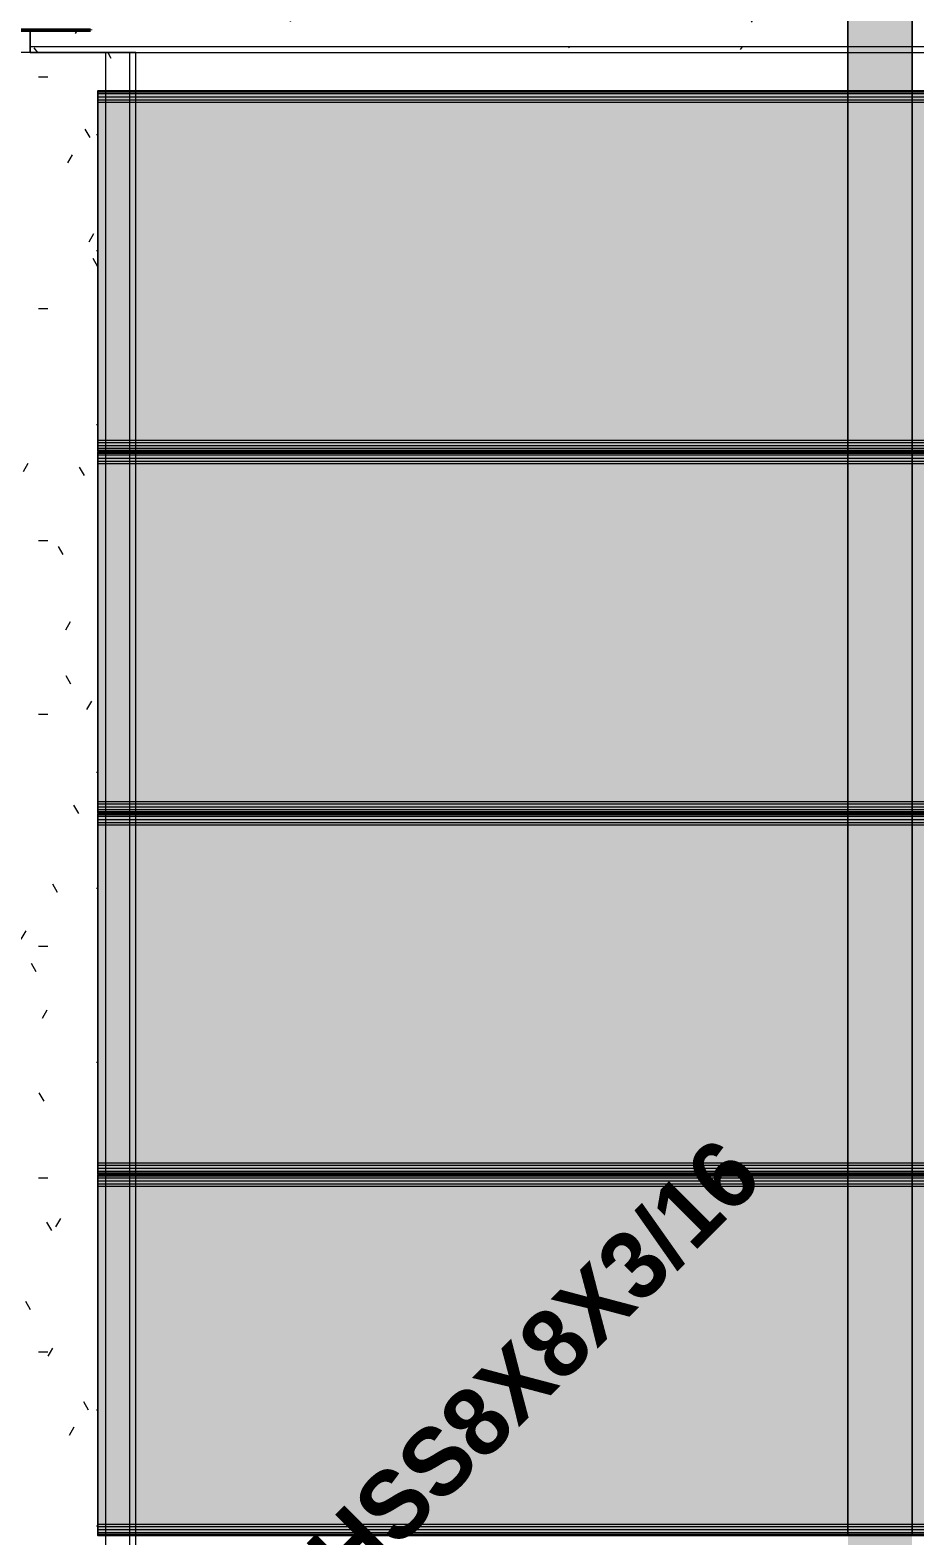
# Model space of a CAD drawing. Header units: inches. Extents: x -15746 to 650, y -81 to 12338.
# Drawn here: x -2827.3 to -2710.1, y 11326.7 to 11526.2 of the extents above; entities that cross this region are included whole.
import ezdxf

# ---------------------------------------------------------------- set-up
doc = ezdxf.new("R2010")
doc.units = ezdxf.units.IN
doc.header["$MEASUREMENT"] = 0
for name, color, linetype, lineweight in [('I-WALL', 2, 'Continuous', 13), ('S-BEAM', 12, 'Continuous', 9), ('S-COLS', 52, 'Continuous', 9), ('S-COLS-IDEN', 171, 'Continuous', 30)]:
    doc.layers.add(name, color=color, linetype=linetype, lineweight=lineweight)
doc.styles.add('Century Gothic_B', font='', dxfattribs={"height": 9})
doc.styles.get('Century Gothic_B').set_extended_font_data('Century Gothic', bold=True)
pattern_1 = [(0, (0, 0), (30.72, 7.68), [1.267, -21.773, 1.267, -21.773, -122.88]), (0, (0, 0), (30.72, 7.68), [-46.08, 1.267, -44.813, 1.267, -21.773, -53.76]), (0, (0, 0), (30.72, 7.68), [-115.2, 1.267, -14.093, 1.267, -37.133]), (120, (11.52, 3.84), (-22.011075, 22.7643004), [1.267, -21.773, 1.267, -21.773, -122.88]), (120, (11.52, 3.84), (-22.011075, 22.7643004), [-46.08, 1.267, -44.813, 1.267, -21.773, -53.76]), (120, (11.52, 3.84), (-22.011075, 22.7643004), [-115.2, 1.267, -14.093, 1.267, -37.133]), (240, (15.36, 19.2), (-8.708925, -30.4443004), [1.267, -21.773, 1.267, -21.773, -122.88]), (240, (15.36, 19.2), (-8.708925, -30.4443004), [-46.08, 1.267, -44.813, 1.267, -21.773, -53.76]), (240, (15.36, 19.2), (-8.708925, -30.4443004), [-115.2, 1.267, -14.093, 1.267, -37.133])]

# ---------------------------------------------------------------- blocks, each defined once
blk = doc.blocks.new('CTR - 1st Phase - Common Walls_rvt-1-FRAMING PLAN - 1ST FLOOR')
at = {"layer": 'I-WALL', "lineweight": 5, "transparency": 33554585}
h = blk.add_hatch(color=8, dxfattribs=at)
h.paths.add_polyline_path([(-2718.97, 11285.29), (-2710.47, 11285.29), (-2710.47, 11325.43), (-2718.97, 11325.43)], flags=0)
h.paths.add_polyline_path([(-2718.97, 11325.82), (-2710.47, 11325.82), (-2710.47, 11326.25), (-2718.97, 11326.25)], flags=0)
h.paths.add_polyline_path([(-2718.97, 11327.09), (-2710.47, 11327.09), (-2710.47, 11327.52), (-2718.97, 11327.52)], flags=0)
h.paths.add_polyline_path([(-2710.47, 11327.91), (-2710.47, 11373.31), (-2718.97, 11373.31), (-2718.97, 11327.91)], flags=0)
h.paths.add_polyline_path([(-2710.47, 11373.71), (-2710.47, 11374.14), (-2718.97, 11374.14), (-2718.97, 11373.71)], flags=0)
h.paths.add_polyline_path([(-2718.97, 11374.97), (-2710.47, 11374.97), (-2710.47, 11375.4), (-2718.97, 11375.4)], flags=0)
h.paths.add_polyline_path([(-2718.97, 11375.79), (-2710.47, 11375.79), (-2710.47, 11421.19), (-2718.97, 11421.19)], flags=0)
h.paths.add_polyline_path([(-2718.97, 11421.59), (-2710.47, 11421.59), (-2710.47, 11422.02), (-2718.97, 11422.02)], flags=0)
h.paths.add_polyline_path([(-2718.97, 11422.85), (-2710.47, 11422.85), (-2710.47, 11423.28), (-2718.97, 11423.28)], flags=0)
h.paths.add_polyline_path([(-2718.97, 11423.68), (-2710.47, 11423.68), (-2710.47, 11469.08), (-2718.97, 11469.08), (-2718.97, 11428.42)], flags=0)
h.paths.add_polyline_path([(-2718.97, 11469.47), (-2710.47, 11469.47), (-2710.47, 11469.9), (-2718.97, 11469.9)], flags=0)
h.paths.add_polyline_path([(-2710.47, 11470.73), (-2710.47, 11471.16), (-2718.97, 11471.16), (-2718.97, 11470.73)], flags=0)
h.paths.add_polyline_path([(-2718.97, 11471.56), (-2710.47, 11471.56), (-2710.47, 11516.96), (-2718.97, 11516.96)], flags=0)
h.paths.add_polyline_path([(-2710.47, 11517.35), (-2710.47, 11517.78), (-2718.97, 11517.78), (-2718.97, 11517.35)], flags=0)
h.paths.add_polyline_path([(-2710.47, 11547.19), (-2710.47, 11622.61), (-2718.97, 11622.61), (-2718.97, 11547.19)], flags=0)
for points in [[(-2710.47, 11523.98), (-2710.47, 11542.19), (-2718.97, 11542.19), (-2718.97, 11523.98)], [(-2710.47, 11523.19), (-2710.47, 11523.98), (-2718.97, 11523.98), (-2718.97, 11523.19)], [(-2710.47, 11518.2), (-2710.47, 11523.19), (-2718.97, 11523.19), (-2718.97, 11518.2)]]:
    blk.add_hatch(color=8, dxfattribs=at).paths.add_polyline_path(points, flags=0)
h = blk.add_hatch(color=8, dxfattribs=at)
h.paths.add_polyline_path([(-2710.47, 11326.25), (-2710.47, 11327.09), (-2718.97, 11327.09), (-2718.97, 11326.25)], flags=0)
h.paths.add_polyline_path([(-2710.47, 11374.14), (-2710.47, 11374.97), (-2718.97, 11374.97), (-2718.97, 11374.14)], flags=0)
h.paths.add_polyline_path([(-2710.47, 11422.02), (-2710.47, 11422.85), (-2718.97, 11422.85), (-2718.97, 11422.02)], flags=0)
h.paths.add_polyline_path([(-2710.47, 11469.9), (-2710.47, 11470.73), (-2718.97, 11470.73), (-2718.97, 11469.9)], flags=0)
h.paths.add_polyline_path([(-2718.97, 11517.78), (-2710.47, 11517.78), (-2710.47, 11518.2), (-2718.97, 11518.16)], flags=0)
h = blk.add_hatch(color=8, dxfattribs=at)
h.paths.add_polyline_path([(-2710.47, 11325.43), (-2710.47, 11325.82), (-2718.97, 11325.82), (-2718.97, 11325.43)], flags=0)
h.paths.add_polyline_path([(-2718.97, 11327.52), (-2710.47, 11327.52), (-2710.47, 11327.91), (-2718.97, 11327.91)], flags=0)
h.paths.add_polyline_path([(-2710.47, 11373.31), (-2710.47, 11373.71), (-2718.97, 11373.71), (-2718.97, 11373.31)], flags=0)
h.paths.add_polyline_path([(-2718.97, 11375.4), (-2710.47, 11375.4), (-2710.47, 11375.79), (-2718.97, 11375.79)], flags=0)
h.paths.add_polyline_path([(-2718.97, 11421.19), (-2710.47, 11421.19), (-2710.47, 11421.59), (-2718.97, 11421.59)], flags=0)
h.paths.add_polyline_path([(-2710.47, 11423.28), (-2710.47, 11423.68), (-2718.97, 11423.68), (-2718.97, 11423.28)], flags=0)
h.paths.add_polyline_path([(-2710.47, 11469.08), (-2710.47, 11469.47), (-2718.97, 11469.47), (-2718.97, 11469.08)], flags=0)
h.paths.add_polyline_path([(-2718.97, 11471.16), (-2710.47, 11471.16), (-2710.47, 11471.56), (-2718.97, 11471.56)], flags=0)
h.paths.add_polyline_path([(-2710.47, 11516.96), (-2710.47, 11517.35), (-2718.97, 11517.35), (-2718.97, 11516.96)], flags=0)
at = {"layer": 'I-WALL', "color": 9}
for p, q in [((-2718.97, 11542.19), (-2718.97, 11523.19)), ((-2710.47, 11523.19), (-2710.47, 11542.19)), ((-2718.97, 11518.16), (-2718.97, 11517.35)), ((-2718.97, 11517.35), (-2718.97, 11516.96)), ((-2718.97, 11516.96), (-2718.97, 11471.56)), ((-2710.47, 11517.35), (-2710.47, 11518.16)), ((-2710.47, 11516.96), (-2710.47, 11517.35)), ((-2710.47, 11471.56), (-2710.47, 11516.96)), ((-2718.97, 11471.56), (-2718.97, 11471.16)), ((-2718.97, 11471.16), (-2718.97, 11470.36)), ((-2710.47, 11471.16), (-2710.47, 11471.56)), ((-2710.47, 11470.36), (-2710.47, 11471.16)), ((-2718.97, 11470.28), (-2718.97, 11469.47)), ((-2718.97, 11469.47), (-2718.97, 11469.08)), ((-2718.97, 11469.08), (-2718.97, 11423.68)), ((-2710.47, 11469.47), (-2710.47, 11470.28)), ((-2710.47, 11469.08), (-2710.47, 11469.47)), ((-2710.47, 11423.68), (-2710.47, 11469.08)), ((-2718.97, 11423.68), (-2718.97, 11423.28)), ((-2718.97, 11423.28), (-2718.97, 11422.48)), ((-2710.47, 11423.28), (-2710.47, 11423.68)), ((-2710.47, 11422.48), (-2710.47, 11423.28)), ((-2718.97, 11422.39), (-2718.97, 11421.59)), ((-2718.97, 11421.59), (-2718.97, 11421.19)), ((-2718.97, 11421.19), (-2718.97, 11375.79)), ((-2710.47, 11421.59), (-2710.47, 11422.39)), ((-2710.47, 11421.19), (-2710.47, 11421.59)), ((-2710.47, 11375.79), (-2710.47, 11421.19)), ((-2718.97, 11375.79), (-2718.97, 11375.4)), ((-2718.97, 11375.4), (-2718.97, 11374.59)), ((-2710.47, 11375.4), (-2710.47, 11375.79)), ((-2710.47, 11374.59), (-2710.47, 11375.4)), ((-2718.97, 11374.51), (-2718.97, 11373.71)), ((-2718.97, 11373.71), (-2718.97, 11373.31)), ((-2718.97, 11373.31), (-2718.97, 11327.91)), ((-2710.47, 11373.71), (-2710.47, 11374.51)), ((-2710.47, 11373.31), (-2710.47, 11373.71)), ((-2710.47, 11327.91), (-2710.47, 11373.31)), ((-2718.97, 11327.91), (-2718.97, 11327.52)), ((-2718.97, 11327.52), (-2718.97, 11326.71)), ((-2710.47, 11327.52), (-2710.47, 11327.91)), ((-2710.47, 11326.71), (-2710.47, 11327.52))]:
    blk.add_line(p, q, dxfattribs=at)
at = {"layer": 'I-WALL', "color": 253}
for p, q in [((-2718.97, 11523.98), (-2718.97, 11542.19)), ((-2710.47, 11542.19), (-2710.47, 11523.98)), ((-2718.97, 11523.19), (-2718.97, 11523.98)), ((-2718.97, 11523.19), (-2718.97, 11518.2)), ((-2718.97, 11518.2), (-2718.97, 11523.19)), ((-2710.47, 11523.98), (-2710.47, 11523.19)), ((-2710.47, 11523.19), (-2710.47, 11518.2)), ((-2710.47, 11518.2), (-2710.47, 11523.19)), ((-2718.97, 11517.78), (-2718.97, 11518.16)), ((-2718.97, 11517.35), (-2718.97, 11517.78)), ((-2718.97, 11516.96), (-2718.97, 11517.35)), ((-2718.97, 11471.56), (-2718.97, 11516.96)), ((-2710.47, 11518.16), (-2710.47, 11517.78)), ((-2710.47, 11517.78), (-2710.47, 11517.35)), ((-2710.47, 11517.35), (-2710.47, 11516.96)), ((-2710.47, 11516.96), (-2710.47, 11471.56)), ((-2718.97, 11471.16), (-2718.97, 11471.56)), ((-2718.97, 11470.73), (-2718.97, 11471.16)), ((-2718.97, 11470.36), (-2718.97, 11470.73)), ((-2710.47, 11471.56), (-2710.47, 11471.16)), ((-2710.47, 11471.16), (-2710.47, 11470.73)), ((-2710.47, 11470.73), (-2710.47, 11470.36)), ((-2718.97, 11469.9), (-2718.97, 11470.28)), ((-2718.97, 11469.47), (-2718.97, 11469.9)), ((-2718.97, 11469.08), (-2718.97, 11469.47)), ((-2718.97, 11423.68), (-2718.97, 11469.08)), ((-2710.47, 11470.28), (-2710.47, 11469.9)), ((-2710.47, 11469.9), (-2710.47, 11469.47)), ((-2710.47, 11469.47), (-2710.47, 11469.08)), ((-2710.47, 11469.08), (-2710.47, 11423.68)), ((-2718.97, 11423.28), (-2718.97, 11423.68)), ((-2718.97, 11422.85), (-2718.97, 11423.28)), ((-2718.97, 11422.48), (-2718.97, 11422.85)), ((-2710.47, 11423.68), (-2710.47, 11423.28)), ((-2710.47, 11423.28), (-2710.47, 11422.85)), ((-2710.47, 11422.85), (-2710.47, 11422.48)), ((-2718.97, 11422.02), (-2718.97, 11422.39)), ((-2718.97, 11421.59), (-2718.97, 11422.02)), ((-2718.97, 11421.19), (-2718.97, 11421.59)), ((-2718.97, 11375.79), (-2718.97, 11421.19)), ((-2710.47, 11422.39), (-2710.47, 11422.02)), ((-2710.47, 11422.02), (-2710.47, 11421.59)), ((-2710.47, 11421.59), (-2710.47, 11421.19)), ((-2710.47, 11421.19), (-2710.47, 11375.79)), ((-2718.97, 11375.4), (-2718.97, 11375.79)), ((-2718.97, 11374.97), (-2718.97, 11375.4)), ((-2718.97, 11374.59), (-2718.97, 11374.97)), ((-2710.47, 11375.79), (-2710.47, 11375.4)), ((-2710.47, 11375.4), (-2710.47, 11374.97)), ((-2710.47, 11374.97), (-2710.47, 11374.59)), ((-2718.97, 11374.14), (-2718.97, 11374.51)), ((-2718.97, 11373.71), (-2718.97, 11374.14)), ((-2718.97, 11373.31), (-2718.97, 11373.71)), ((-2718.97, 11327.91), (-2718.97, 11373.31)), ((-2710.47, 11374.51), (-2710.47, 11374.14)), ((-2710.47, 11374.14), (-2710.47, 11373.71)), ((-2710.47, 11373.71), (-2710.47, 11373.31)), ((-2710.47, 11373.31), (-2710.47, 11327.91)), ((-2718.97, 11327.52), (-2718.97, 11327.91)), ((-2718.97, 11327.09), (-2718.97, 11327.52)), ((-2718.97, 11326.71), (-2718.97, 11327.09)), ((-2710.47, 11327.91), (-2710.47, 11327.52)), ((-2710.47, 11327.52), (-2710.47, 11327.09)), ((-2710.47, 11327.09), (-2710.47, 11326.71))]:
    blk.add_line(p, q, dxfattribs=at)
blk = doc.blocks.new('034100 - Precast Structural Concrete - Solid Plank - 12_-1871122-FRAMING PLAN - 1ST FLOOR')
at = {"layer": 'S-BEAM', "transparency": 33554483}
for points in [[(5, 23.52), (5, 23.9), (0, 23.9), (0, 23.52), (4.21, 23.52)], [(0, 22.7), (5, 22.7), (5, 23.09), (0, 23.09)], [(0, -23.09), (5, -23.09), (5, -22.7), (0, -22.7)], [(5, -23.9), (5, -23.52), (0, -23.52), (0, -23.9), (4.21, -23.9)], [(5, -23.94), (5, -23.9), (4.21, -23.94)]]:
    blk.add_hatch(color=256, dxfattribs=at).paths.add_polyline_path(points, flags=0)
h = blk.add_hatch(color=256, dxfattribs=at)
h.paths.add_polyline_path([(4.21, -23.52), (5, -23.52), (5, -23.09), (0, -23.09), (0, -23.52)], flags=0)
h.paths.add_polyline_path([(5, -22.7), (5, 22.7), (0, 22.7), (0, -22.7), (4.21, -22.7)], flags=0)
h.paths.add_polyline_path([(5, 23.09), (5, 23.52), (0, 23.52), (0, 23.09), (4.21, 23.09)], flags=0)
h = blk.add_hatch(color=256, dxfattribs=at)
h.paths.add_polyline_path([(5, 23.52), (99.35, 23.52), (99.35, 23.9), (5, 23.9)], flags=0)
h.paths.add_polyline_path([(300.95, 23.52), (300.95, 23.9), (107.85, 23.9), (107.85, 23.52), (299.62, 23.52)], flags=0)
h = blk.add_hatch(color=256, dxfattribs=at)
h.paths.add_polyline_path([(5, -23.52), (99.35, -23.52), (99.35, -23.09), (5, -23.09)], flags=0)
h.paths.add_polyline_path([(107.85, -23.52), (300.95, -23.52), (300.95, -23.09), (107.85, -23.09)], flags=0)
h.paths.add_polyline_path([(232.08, -22.7), (300.95, -22.7), (300.95, 22.7), (107.85, 22.7), (107.85, -22.7)], flags=0)
h.paths.add_polyline_path([(97.02, -22.7), (99.35, -22.7), (99.35, 22.7), (5, 22.7), (5, -22.7)], flags=0)
h.paths.add_polyline_path([(5, 23.09), (99.35, 23.09), (99.35, 23.52), (5, 23.52)], flags=0)
h.paths.add_polyline_path([(300.95, 23.09), (300.95, 23.52), (107.85, 23.52), (107.85, 23.09), (299.62, 23.09)], flags=0)
h = blk.add_hatch(color=256, dxfattribs=at)
h.paths.add_polyline_path([(5, 22.7), (99.35, 22.7), (99.35, 23.09), (5, 23.09)], flags=0)
h.paths.add_polyline_path([(300.95, 22.7), (300.95, 23.09), (107.85, 23.09), (107.85, 22.7), (299.62, 22.7)], flags=0)
h = blk.add_hatch(color=256, dxfattribs=at)
h.paths.add_polyline_path([(5, -23.09), (99.35, -23.09), (99.35, -22.7), (5, -22.7)], flags=0)
h.paths.add_polyline_path([(300.95, -23.09), (300.95, -22.7), (107.85, -22.7), (107.85, -23.09), (232.08, -23.09)], flags=0)
h = blk.add_hatch(color=256, dxfattribs=at)
h.paths.add_polyline_path([(232.08, -23.9), (300.95, -23.9), (300.95, -23.52), (107.85, -23.52), (107.85, -23.9)], flags=0)
h.paths.add_polyline_path([(5, -23.9), (99.35, -23.9), (99.35, -23.52), (5, -23.52)], flags=0)
at = {"layer": 'S-BEAM'}
for p, q in [((0, 23.94), (0, 23.9)), ((0, 23.94), (5, 23.94)), ((0, 23.76), (0, 23.9)), ((0, 23.9), (0, 23.52)), ((0, 23.9), (5, 23.9)), ((0, 23.52), (0, 23.76)), ((0, 23.76), (5, 23.76)), ((0, 23.76), (5, 23.76)), ((0, 22.7), (0, 23.52)), ((0, 23.52), (0, -23.52)), ((0, 23.52), (5, 23.52)), ((0, 22.7), (0, 23.09)), ((0, 23.09), (0, 22.7)), ((0, 23.09), (5, 23.09)), ((0, 23.09), (5, 23.09)), ((0, 22.4), (0, 22.7)), ((0, 22.7), (5, 22.7)), ((0, -22.4), (0, 22.4)), ((0, 22.4), (5, 22.4)), ((5, 23.94), (304, 23.94)), ((5, 23.9), (304, 23.9)), ((5, 23.76), (304, 23.76)), ((5, 23.76), (304, 23.76)), ((5, 23.52), (304, 23.52)), ((5, 23.09), (304, 23.09)), ((5, 23.09), (304, 23.09)), ((5, 22.7), (304, 22.7)), ((5, 22.4), (304, 22.4)), ((0, -22.7), (0, -22.4)), ((0, -22.4), (5, -22.4)), ((0, -23.52), (0, -22.7)), ((0, -22.7), (0, -23.09)), ((0, -23.09), (0, -22.7)), ((0, -22.7), (5, -22.7)), ((0, -23.09), (5, -23.09)), ((0, -23.09), (5, -23.09)), ((0, -23.52), (0, -23.9)), ((0, -23.76), (0, -23.52)), ((5, -23.52), (0, -23.52)), ((0, -23.9), (0, -23.76)), ((5, -23.76), (0, -23.76)), ((0, -23.76), (5, -23.76)), ((0, -23.9), (0, -23.94)), ((0, -23.9), (5, -23.9)), ((0, -23.94), (5, -23.94)), ((5, -22.4), (304, -22.4)), ((5, -22.7), (304, -22.7)), ((5, -23.09), (304, -23.09)), ((5, -23.09), (304, -23.09)), ((304, -23.52), (5, -23.52)), ((304, -23.76), (5, -23.76)), ((5, -23.76), (304, -23.76)), ((5, -23.9), (304, -23.9)), ((5, -23.94), (304, -23.94))]:
    blk.add_line(p, q, dxfattribs=at)
blk = doc.blocks.new('034100 - Precast Structural Concrete - Solid Plank - 12_-V92-FRAMING PLAN - 1ST FLOOR')
at = {"layer": 'S-BEAM', "transparency": 33554483}
for points in [[(4.21, 23.52), (5, 23.52), (5, 23.9), (0, 23.9), (0, 23.52)], [(0, 22.7), (5, 22.7), (5, 23.09), (0, 23.09)], [(5, 23.9), (5, 23.94), (4.21, 23.9)], [(4.21, -23.09), (5, -23.09), (5, -22.7), (0, -22.7), (0, -23.09)], [(5, -23.9), (5, -23.52), (0, -23.52), (0, -23.9), (4.21, -23.9)], [(5, -23.94), (5, -23.9), (4.21, -23.94)]]:
    blk.add_hatch(color=256, dxfattribs=at).paths.add_polyline_path(points, flags=0)
h = blk.add_hatch(color=256, dxfattribs=at)
h.paths.add_polyline_path([(4.21, -23.52), (5, -23.52), (5, -23.09), (0, -23.09), (0, -23.52)], flags=0)
h.paths.add_polyline_path([(5, -22.7), (5, 22.7), (0, 22.7), (0, -22.7), (4.21, -22.7)], flags=0)
h.paths.add_polyline_path([(5, 23.09), (5, 23.52), (0, 23.52), (0, 23.09), (4.21, 23.09)], flags=0)
h = blk.add_hatch(color=256, dxfattribs=at)
h.paths.add_polyline_path([(5, 23.52), (99.35, 23.52), (99.35, 23.9), (5, 23.9)], flags=0)
h.paths.add_polyline_path([(300.95, 23.52), (300.95, 23.9), (107.85, 23.9), (107.85, 23.52), (232.08, 23.52)], flags=0)
h = blk.add_hatch(color=256, dxfattribs=at)
h.paths.add_polyline_path([(97.02, -23.52), (99.35, -23.52), (99.35, -23.09), (5, -23.09), (5, -23.52)], flags=0)
h.paths.add_polyline_path([(300.95, -23.52), (300.95, -23.09), (107.85, -23.09), (107.85, -23.52), (232.08, -23.52)], flags=0)
h.paths.add_polyline_path([(107.85, -22.7), (300.95, -22.7), (300.95, 22.7), (107.85, 22.7)], flags=0)
h.paths.add_polyline_path([(5, -22.7), (99.35, -22.7), (99.35, 22.7), (5, 22.7)], flags=0)
h.paths.add_polyline_path([(5, 23.09), (99.35, 23.09), (99.35, 23.52), (5, 23.52)], flags=0)
h.paths.add_polyline_path([(300.95, 23.09), (300.95, 23.52), (107.85, 23.52), (107.85, 23.09), (232.08, 23.09)], flags=0)
h = blk.add_hatch(color=256, dxfattribs=at)
h.paths.add_polyline_path([(5, 22.7), (99.35, 22.7), (99.35, 23.09), (5, 23.09)], flags=0)
h.paths.add_polyline_path([(300.95, 22.7), (300.95, 23.09), (107.85, 23.09), (107.85, 22.7), (232.08, 22.7)], flags=0)
h = blk.add_hatch(color=256, dxfattribs=at)
h.paths.add_polyline_path([(232.08, -23.09), (300.95, -23.09), (300.95, -22.7), (107.85, -22.7), (107.85, -23.09)], flags=0)
h.paths.add_polyline_path([(97.02, -23.09), (99.35, -23.09), (99.35, -22.7), (5, -22.7), (5, -23.09)], flags=0)
h = blk.add_hatch(color=256, dxfattribs=at)
h.paths.add_polyline_path([(232.08, -23.9), (300.95, -23.9), (300.95, -23.52), (107.85, -23.52), (107.85, -23.9)], flags=0)
h.paths.add_polyline_path([(97.02, -23.9), (99.35, -23.9), (99.35, -23.52), (5, -23.52), (5, -23.9)], flags=0)
at = {"layer": 'S-BEAM'}
for p, q in [((0, 23.94), (0, 23.9)), ((0, 23.94), (5, 23.94)), ((0, 23.76), (0, 23.9)), ((0, 23.9), (0, 23.52)), ((0, 23.9), (5, 23.9)), ((0, 23.52), (0, 23.76)), ((0, 23.76), (5, 23.76)), ((0, 23.76), (5, 23.76)), ((0, 22.7), (0, 23.52)), ((0, 23.52), (0, -23.52)), ((0, 23.52), (5, 23.52)), ((0, 22.7), (0, 23.09)), ((0, 23.09), (0, 22.7)), ((0, 23.09), (5, 23.09)), ((0, 23.09), (5, 23.09)), ((0, 22.4), (0, 22.7)), ((0, 22.7), (5, 22.7)), ((0, -22.4), (0, 22.4)), ((0, 22.4), (5, 22.4)), ((5, 23.94), (304, 23.94)), ((5, 23.9), (304, 23.9)), ((5, 23.76), (304, 23.76)), ((5, 23.76), (304, 23.76)), ((5, 23.52), (304, 23.52)), ((5, 23.09), (304, 23.09)), ((5, 23.09), (304, 23.09)), ((5, 22.7), (304, 22.7)), ((5, 22.4), (304, 22.4)), ((0, -22.7), (0, -22.4)), ((0, -22.4), (5, -22.4)), ((0, -23.52), (0, -22.7)), ((0, -22.7), (0, -23.09)), ((0, -23.09), (0, -22.7)), ((0, -22.7), (5, -22.7)), ((0, -23.09), (5, -23.09)), ((0, -23.09), (5, -23.09)), ((0, -23.52), (0, -23.9)), ((0, -23.76), (0, -23.52)), ((5, -23.52), (0, -23.52)), ((0, -23.9), (0, -23.76)), ((5, -23.76), (0, -23.76)), ((0, -23.76), (5, -23.76)), ((0, -23.9), (0, -23.94)), ((0, -23.9), (5, -23.9)), ((0, -23.94), (5, -23.94)), ((5, -22.4), (304, -22.4)), ((5, -22.7), (304, -22.7)), ((5, -23.09), (304, -23.09)), ((5, -23.09), (304, -23.09)), ((304, -23.52), (5, -23.52)), ((304, -23.76), (5, -23.76)), ((5, -23.76), (304, -23.76)), ((5, -23.9), (304, -23.9)), ((5, -23.94), (304, -23.94))]:
    blk.add_line(p, q, dxfattribs=at)
blk = doc.blocks.new('034100 - Precast Structural Concrete - Solid Plank - 12_-V93-FRAMING PLAN - 1ST FLOOR')
at = {"layer": 'S-BEAM', "transparency": 33554483}
for points in [[(0, 23.52), (5, 23.52), (5, 23.9), (0, 23.9)], [(0, 22.7), (5, 22.7), (5, 23.09), (0, 23.09)], [(0, -23.09), (5, -23.09), (5, -22.7), (0, -22.7)], [(5, -23.9), (5, -23.52), (0, -23.52), (0, -23.9), (4.21, -23.9)], [(5, -23.94), (5, -23.9), (4.21, -23.94)]]:
    blk.add_hatch(color=256, dxfattribs=at).paths.add_polyline_path(points, flags=0)
h = blk.add_hatch(color=256, dxfattribs=at)
h.paths.add_polyline_path([(4.21, -23.52), (5, -23.52), (5, -23.09), (0, -23.09), (0, -23.52)], flags=0)
h.paths.add_polyline_path([(5, -22.7), (5, 22.7), (0, 22.7), (0, -22.7), (4.21, -22.7)], flags=0)
h.paths.add_polyline_path([(5, 23.09), (5, 23.52), (0, 23.52), (0, 23.09), (4.21, 23.09)], flags=0)
h = blk.add_hatch(color=256, dxfattribs=at)
h.paths.add_polyline_path([(5, 23.52), (99.35, 23.52), (99.35, 23.9), (5, 23.9)], flags=0)
h.paths.add_polyline_path([(300.95, 23.52), (300.95, 23.9), (107.85, 23.9), (107.85, 23.52), (232.08, 23.52)], flags=0)
h = blk.add_hatch(color=256, dxfattribs=at)
h.paths.add_polyline_path([(5, -23.52), (99.35, -23.52), (99.35, -23.09), (5, -23.09)], flags=0)
h.paths.add_polyline_path([(107.85, -23.52), (300.95, -23.52), (300.95, -23.09), (107.85, -23.09)], flags=0)
h.paths.add_polyline_path([(107.85, -22.7), (300.95, -22.7), (300.95, 22.7), (107.85, 22.7)], flags=0)
h.paths.add_polyline_path([(99.35, -22.7), (99.35, 22.7), (5, 22.7), (5, -22.7), (97.02, -22.7)], flags=0)
h.paths.add_polyline_path([(107.85, 23.09), (300.95, 23.09), (300.95, 23.52), (107.85, 23.52)], flags=0)
h.paths.add_polyline_path([(5, 23.09), (99.35, 23.09), (99.35, 23.52), (5, 23.52)], flags=0)
h = blk.add_hatch(color=256, dxfattribs=at)
h.paths.add_polyline_path([(5, 22.7), (99.35, 22.7), (99.35, 23.09), (5, 23.09)], flags=0)
h.paths.add_polyline_path([(300.95, 22.7), (300.95, 23.09), (107.85, 23.09), (107.85, 22.7), (232.08, 22.7)], flags=0)
h = blk.add_hatch(color=256, dxfattribs=at)
h.paths.add_polyline_path([(99.35, -23.09), (99.35, -22.7), (5, -22.7), (5, -23.09), (97.02, -23.09)], flags=0)
h.paths.add_polyline_path([(300.95, -23.09), (300.95, -22.7), (107.85, -22.7), (107.85, -23.09), (232.08, -23.09)], flags=0)
h = blk.add_hatch(color=256, dxfattribs=at)
h.paths.add_polyline_path([(300.95, -23.9), (300.95, -23.52), (107.85, -23.52), (107.85, -23.9), (232.08, -23.9)], flags=0)
h.paths.add_polyline_path([(5, -23.9), (99.35, -23.9), (99.35, -23.52), (5, -23.52)], flags=0)
at = {"layer": 'S-BEAM'}
for p, q in [((0, 23.94), (0, 23.9)), ((0, 23.94), (5, 23.94)), ((0, 23.76), (0, 23.9)), ((0, 23.9), (0, 23.52)), ((0, 23.9), (5, 23.9)), ((0, 23.52), (0, 23.76)), ((0, 23.76), (5, 23.76)), ((0, 23.76), (5, 23.76)), ((0, 22.7), (0, 23.52)), ((0, 23.52), (0, -23.52)), ((0, 23.52), (5, 23.52)), ((0, 22.7), (0, 23.09)), ((0, 23.09), (0, 22.7)), ((0, 23.09), (5, 23.09)), ((0, 23.09), (5, 23.09)), ((0, 22.4), (0, 22.7)), ((0, 22.7), (5, 22.7)), ((0, -22.4), (0, 22.4)), ((0, 22.4), (5, 22.4)), ((5, 23.94), (304, 23.94)), ((5, 23.9), (304, 23.9)), ((5, 23.76), (304, 23.76)), ((5, 23.76), (304, 23.76)), ((5, 23.52), (304, 23.52)), ((5, 23.09), (304, 23.09)), ((5, 23.09), (304, 23.09)), ((5, 22.7), (304, 22.7)), ((5, 22.4), (304, 22.4)), ((0, -22.7), (0, -22.4)), ((0, -22.4), (5, -22.4)), ((0, -23.52), (0, -22.7)), ((0, -22.7), (0, -23.09)), ((0, -23.09), (0, -22.7)), ((0, -22.7), (5, -22.7)), ((0, -23.09), (5, -23.09)), ((0, -23.09), (5, -23.09)), ((0, -23.52), (0, -23.9)), ((0, -23.76), (0, -23.52)), ((5, -23.52), (0, -23.52)), ((0, -23.9), (0, -23.76)), ((5, -23.76), (0, -23.76)), ((0, -23.76), (5, -23.76)), ((0, -23.9), (0, -23.94)), ((0, -23.9), (5, -23.9)), ((5, -22.4), (304, -22.4)), ((5, -22.7), (304, -22.7)), ((5, -23.09), (304, -23.09)), ((5, -23.09), (304, -23.09)), ((304, -23.52), (5, -23.52)), ((304, -23.76), (5, -23.76)), ((5, -23.76), (304, -23.76)), ((5, -23.9), (304, -23.9))]:
    blk.add_line(p, q, dxfattribs=at)

msp = doc.modelspace()

# ---------------------------------------------------------------- hatches: boundary and pattern name
at = {"layer": 'S-BEAM'}
h = msp.add_hatch(dxfattribs=at)
h.set_pattern_fill('FP_3', color=256, style=0, pattern_type=2)
h.set_pattern_definition(pattern_1)
h.paths.add_polyline_path([(-2517.37374, 11523.9768), (-2517.37374, 11542.1894), (-2710.47374, 11542.1894), (-2710.47374, 11523.9768), (-2518.70671, 11523.9768)], flags=0)
h.paths.add_polyline_path([(-2827.30799, 11523.9768), (-2718.97374, 11523.9768), (-2718.97374, 11542.1894), (-2819.32374, 11542.1894), (-2819.32374, 11526.1894), (-2827.30799, 11526.1894)], flags=0)
h.paths.add_polyline_path([(-2500.33948, 11523.9768), (-2500.33948, 11526.1894), (-2508.32374, 11526.1894), (-2508.32374, 11542.1894), (-2508.87374, 11542.1894), (-2508.87374, 11523.9768), (-2508.32374, 11523.9768)], flags=0)
h = msp.add_hatch(dxfattribs=at)
h.set_pattern_fill('FP_3', color=256, style=0, pattern_type=2)
h.set_pattern_definition(pattern_1)
h.paths.add_polyline_path([(-2819.32374, 11187.19333), (-2818.32374, 11187.19333), (-2818.32374, 11276.2894), (-2837.32374, 11276.2894), (-2837.32374, 11187.19333), (-2835.32374, 11187.19333), (-2835.32374, 11195.1894), (-2819.32374, 11195.1894), (-2819.32374, 11191.79491)], flags=0)
h.paths.add_polyline_path([(-2837.32374, 11284.9144), (-2831.32374, 11284.9144), (-2831.30043, 11286.9284), (-2831.27711, 11287.0154), (-2831.12643, 11287.14902), (-2830.97574, 11287.1894), (-2823.52105, 11287.14902), (-2823.49774, 11287.14277), (-2823.36411, 11286.99208), (-2823.32374, 11286.8414), (-2823.32374, 11284.9144), (-2818.32374, 11284.9144), (-2818.32374, 11518.19884), (-2814.11114, 11518.19884), (-2814.11114, 11523.1894), (-2840.53634, 11523.1894), (-2840.53634, 11518.19884), (-2837.32374, 11518.15751), (-2837.32374, 11286.8414)], flags=0)
h.paths.add_polyline_path([(-2831.14974, 11284.9144), (-2823.49774, 11284.9144), (-2823.52105, 11286.9284), (-2823.58474, 11286.99208), (-2823.67174, 11287.0154), (-2831.06274, 11286.99208), (-2831.12643, 11286.9284), (-2831.14974, 11286.8414)], flags=0)
h = msp.add_hatch(dxfattribs=at)
h.set_pattern_fill('FP_4', color=256, style=0, pattern_type=2)
h.set_pattern_definition([(0, (0, 5818.488), (30.72, 5.431), [1.267, -21.773, 1.267, -21.773, -122.88]), (0, (0, 5818.488), (30.72, 5.431), [-46.08, 1.267, -44.813, 1.267, -21.773, -53.76]), (0, (0, 5818.488), (30.72, 5.431), [-115.2, 1.267, -14.093, 1.267, -37.133]), (129.232, (11.52, 5821.204), (-19.350573, 12.838379), [1.002, -17.213, 1.002, -17.213, -97.145]), (129.232, (11.52, 5821.204), (-19.350573, 12.838379), [-36.429, 1.002, -35.428, 1.002, -17.213, -42.501]), (129.232, (11.52, 5821.204), (-19.350573, 12.838379), [-91.074, 1.002, -11.141, 1.002, -29.356]), (230.768, (15.36, 5832.065), (-11.3700044, -24.785848), [1.002, -17.213, 1.002, -17.213, -97.145]), (230.768, (15.36, 5832.065), (-11.3700044, -24.785848), [-36.429, 1.002, -35.428, 1.002, -17.213, -42.501]), (230.768, (15.36, 5832.065), (-11.3700044, -24.785848), [-91.074, 1.002, -11.141, 1.002, -29.356])])
h.paths.add_polyline_path([(-2518.70671, 11523.1894), (-2517.37374, 11523.21696), (-2517.37374, 11523.9768), (-2710.47374, 11523.9768), (-2710.47374, 11523.1894), (-2528.84406, 11523.1894)], flags=0)
h.paths.add_polyline_path([(-2813.32374, 11523.1894), (-2718.97374, 11523.1894), (-2718.97374, 11523.9768), (-2827.30799, 11523.9768), (-2827.30799, 11523.21696), (-2813.32374, 11523.21696)], flags=0)
h.paths.add_polyline_path([(-2500.33948, 11523.21696), (-2500.33948, 11523.9768), (-2508.87374, 11523.9768), (-2508.87374, 11523.21696)], flags=0)
h = msp.add_hatch(dxfattribs=at)
h.set_pattern_fill('FP_20', color=256, style=0, pattern_type=2)
h.set_pattern_definition([(0, (-1462.556, 0), (21.722, 7.68), [0.896, -15.396, 0.896, -15.396, -86.889]), (0, (-1462.556, 0), (21.722, 7.68), [-32.583, 0.896, -31.687, 0.896, -15.396, -38.014]), (0, (-1462.556, 0), (21.722, 7.68), [-81.459, 0.896, -9.965, 0.896, -26.257]), (112.208, (-1454.41, 3.84), (-16.9086766, 26.0559108), [1.185, -20.367, 1.185, -20.367, -114.944]), (112.208, (-1454.41, 3.84), (-16.9086766, 26.0559108), [-43.104, 1.185, -41.919, 1.185, -20.367, -50.288]), (112.208, (-1454.41, 3.84), (-16.9086766, 26.0559108), [-107.76, 1.185, -13.183, 1.185, -34.735]), (247.792, (-1451.694, 19.2), (-4.8140186, -27.152691), [1.185, -20.367, 1.185, -20.367, -114.944]), (247.792, (-1451.694, 19.2), (-4.8140186, -27.152691), [-43.104, 1.185, -41.919, 1.185, -20.367, -50.288]), (247.792, (-1451.694, 19.2), (-4.8140186, -27.152691), [-107.76, 1.185, -13.183, 1.185, -34.735])])
h.paths.add_polyline_path([(-2813.32374, 11518.19884), (-2813.32374, 11523.1894), (-2814.11114, 11523.1894), (-2814.11114, 11518.19884)], flags=0)

# ---------------------------------------------------------------- linework, layer by layer
for p, q in [((-2827.30799, 11526.1894), (-2827.30799, 11523.9768)), ((-2827.30799, 11523.21696), (-2827.30799, 11526.1894)), ((-2814.11114, 11523.21696), (-2840.53634, 11523.21696)), ((-2827.30799, 11523.9768), (-2827.30799, 11523.21696)), ((-2500.33948, 11523.9768), (-2827.30799, 11523.9768)), ((-2827.30799, 11523.21696), (-2817.32374, 11523.21696)), ((-2813.32374, 11523.1894), (-2827.30799, 11523.1894)), ((-2813.32374, 11523.1894), (-2827.30799, 11523.1894)), ((-2817.32374, 11523.21696), (-2813.32374, 11523.21696)), ((-2817.32374, 11523.1894), (-2817.32374, 11278.7949)), ((-2817.32374, 11523.1894), (-2817.32374, 11518.19884)), ((-2813.32374, 11523.21696), (-2814.11114, 11523.21696)), ((-2814.11114, 11187.19333), (-2814.11114, 11523.21696)), ((-2813.32374, 11187.19333), (-2813.32374, 11523.21696)), ((-2514.32374, 11523.1894), (-2813.32374, 11523.1894)), ((-2514.32374, 11523.1894), (-2813.32374, 11523.1894)), ((-2813.32374, 11278.7949), (-2813.32374, 11523.1894)), ((-2817.32374, 11518.15751), (-2817.32374, 11517.78216)), ((-2817.32374, 11517.78216), (-2817.32374, 11517.35239)), ((-2817.32374, 11517.35239), (-2817.32374, 11516.95869)), ((-2817.32374, 11516.95869), (-2817.32374, 11471.55711)), ((-2817.32374, 11471.55711), (-2817.32374, 11471.16341)), ((-2817.32374, 11471.16341), (-2817.32374, 11470.73364)), ((-2817.32374, 11470.73364), (-2817.32374, 11470.35829)), ((-2817.32374, 11470.27562), (-2817.32374, 11469.90027)), ((-2817.32374, 11469.90027), (-2817.32374, 11469.4705)), ((-2817.32374, 11469.4705), (-2817.32374, 11469.0768)), ((-2817.32374, 11469.0768), (-2817.32374, 11423.67522)), ((-2817.32374, 11423.67522), (-2817.32374, 11423.28152)), ((-2817.32374, 11423.28152), (-2817.32374, 11422.85175)), ((-2817.32374, 11422.85175), (-2817.32374, 11422.4764)), ((-2817.32374, 11422.39373), (-2817.32374, 11422.01838)), ((-2817.32374, 11422.01838), (-2817.32374, 11421.58861)), ((-2817.32374, 11421.58861), (-2817.32374, 11421.19491)), ((-2817.32374, 11421.19491), (-2817.32374, 11375.79333)), ((-2817.32374, 11375.79333), (-2817.32374, 11375.39963)), ((-2817.32374, 11375.39963), (-2817.32374, 11374.96986)), ((-2817.32374, 11374.96986), (-2817.32374, 11374.59451)), ((-2817.32374, 11374.51184), (-2817.32374, 11374.13649)), ((-2817.32374, 11374.13649), (-2817.32374, 11373.70672)), ((-2817.32374, 11373.70672), (-2817.32374, 11373.31302)), ((-2817.32374, 11373.31302), (-2817.32374, 11327.91144)), ((-2817.32374, 11327.91144), (-2817.32374, 11327.51774)), ((-2817.32374, 11327.51774), (-2817.32374, 11327.08797)), ((-2817.32374, 11327.08797), (-2817.32374, 11326.71262))]:
    msp.add_line(p, q, dxfattribs=at)
at = {"layer": 'S-COLS', "lineweight": 50}
for p, q in [((-2819.32374, 11526.1894), (-2835.32374, 11526.1894)), ((-2819.32374, 11526.26814), (-2819.32374, 11526.1894))]:
    msp.add_line(p, q, dxfattribs=at)
at = {"layer": 'S-COLS'}
for p, q in [((-2822.26124, 11526.1894), (-2827.30799, 11526.1894)), ((-2819.32374, 11526.1894), (-2822.26124, 11526.1894)), ((-2819.32374, 11526.26814), (-2819.32374, 11526.1894))]:
    msp.add_line(p, q, dxfattribs=at)

# ---------------------------------------------------------------- block references
at = {"lineweight": 5}
msp.add_blockref('CTR - 1st Phase - Common Walls_rvt-1-FRAMING PLAN - 1ST FLOOR', (0, 0), dxfattribs=at)
at = {"layer": 'S-BEAM'}
for name, p in [('034100 - Precast Structural Concrete - Solid Plank - 12_-1871122-FRAMING PLAN - 1ST FLOOR', (-2818.32374, 11494.2579)), ('034100 - Precast Structural Concrete - Solid Plank - 12_-1871122-FRAMING PLAN - 1ST FLOOR', (-2818.32374, 11446.37601)), ('034100 - Precast Structural Concrete - Solid Plank - 12_-V92-FRAMING PLAN - 1ST FLOOR', (-2818.32374, 11398.49412)), ('034100 - Precast Structural Concrete - Solid Plank - 12_-V93-FRAMING PLAN - 1ST FLOOR', (-2818.32374, 11350.61223))]:
    msp.add_blockref(name, p, dxfattribs=at)

# ---------------------------------------------------------------- texts
at = {"layer": 'S-COLS-IDEN', "lineweight": 9, "insert": (-2818.67587, 11297.69142), "char_height": 9, "width": 148.773, "attachment_point": 1, "rotation": 45, "style": 'Century Gothic_B'}
msp.add_mtext('P1.1 -  HSS8X8X3/16', dxfattribs=at)

doc.saveas('drawing.dxf')
